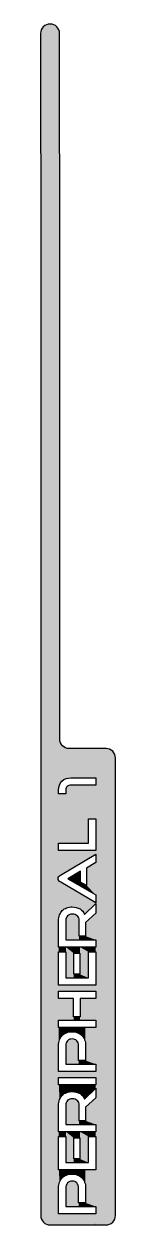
# Model space of a CAD drawing. Extents: x 52 to 235, y -126 to -60.
# Drawn here: x 137.4 to 141.4, y -125.7 to -61.9 of the extents above; entities that cross this region are included whole.
import ezdxf

# ---------------------------------------------------------------- set-up
doc = ezdxf.new("R2010")
doc.units = 0
doc.layers.add('SEGIG', color=1, linetype='CONTINUOUS')

# ---------------------------------------------------------------- blocks, each defined once
blk = doc.blocks.new('*U1')
at = {"layer": 'SEGIG', "linetype": 'CONTINUOUS'}
for points in [[(137.424, -75.16), (137.414, -62.386), (137.424, -62.337)], [(137.452, -125.321), (137.424, -62.337), (137.452, -62.195)], [(137.424, -75.16), (137.424, -62.337), (137.452, -125.321)], [(137.462, -125.37), (137.452, -62.195), (137.462, -62.18)], [(137.452, -125.321), (137.452, -62.195), (137.462, -125.37)], [(137.56, -125.517), (137.462, -62.18), (137.56, -62.032)], [(137.462, -125.37), (137.462, -62.18), (137.56, -125.517)], [(137.57, -125.532), (137.56, -62.032), (137.57, -62.026)], [(137.56, -125.517), (137.56, -62.032), (137.57, -125.532)], [(137.723, -125.634), (137.57, -62.026), (137.723, -61.924)], [(137.57, -125.532), (137.57, -62.026), (137.723, -125.634)], [(137.732, -125.64), (137.723, -61.924), (137.732, -61.922)], [(137.723, -125.634), (137.723, -61.924), (137.732, -125.64)], [(137.914, -125.676), (137.732, -61.922), (137.914, -61.886)], [(137.732, -125.64), (137.732, -61.922), (137.914, -125.676)], [(137.914, -125.676), (137.914, -61.886), (137.924, -125.678)], [(137.924, -125.678), (137.914, -61.886), (137.924, -61.886)], [(137.924, -125.678), (137.924, -61.886), (137.924, -125.678)], [(137.924, -125.678), (137.924, -61.886), (137.924, -61.886)], [(137.924, -125.678), (137.924, -61.886), (138.116, -125.678)], [(138.116, -125.678), (137.924, -61.886), (138.116, -61.924)], [(138.116, -125.678), (138.116, -61.924), (138.278, -125.678)], [(138.278, -125.678), (138.116, -61.924), (138.278, -62.032)], [(138.278, -125.678), (138.278, -62.032), (138.345, -125.678)], [(138.345, -125.678), (138.278, -62.032), (138.345, -62.132)], [(138.345, -107.278), (138.345, -62.132), (138.371, -107.192)], [(138.371, -105.4), (138.345, -62.132), (138.371, -62.172)], [(138.371, -107.192), (138.345, -62.132), (138.371, -105.789)], [(138.371, -105.789), (138.345, -62.132), (138.371, -105.4)], [(138.371, -105.4), (138.371, -62.172), (138.375, -105.4)], [(138.375, -102.563), (138.371, -62.172), (138.375, -62.178)], [(138.375, -105.4), (138.371, -62.172), (138.375, -102.775)], [(138.375, -102.775), (138.371, -62.172), (138.375, -102.563)], [(138.375, -102.563), (138.375, -62.178), (138.386, -102.42)], [(138.386, -102.42), (138.375, -62.178), (138.386, -62.194)], [(138.386, -102.42), (138.386, -62.194), (138.388, -102.393)], [(138.388, -102.393), (138.386, -62.194), (138.388, -62.204)], [(138.388, -102.393), (138.388, -62.204), (138.424, -102.296)], [(138.424, -102.296), (138.388, -62.204), (138.424, -62.385)], [(138.424, -102.296), (138.424, -62.385), (138.434, -102.27)], [(138.434, -99.872), (138.424, -62.385), (138.434, -75.16)], [(138.434, -102.27), (138.424, -62.385), (138.434, -99.872)], [(137.424, -125.178), (137.424, -75.16), (137.452, -125.321)], [(138.434, -102.27), (138.434, -99.872), (138.447, -102.234)], [(138.447, -102.234), (138.434, -99.872), (138.447, -99.94)], [(138.447, -102.234), (138.447, -99.94), (138.472, -102.201)], [(138.472, -102.201), (138.447, -99.94), (138.472, -100.063)], [(138.472, -102.201), (138.472, -100.063), (138.548, -102.097)], [(138.548, -102.097), (138.472, -100.063), (138.548, -100.178)], [(138.548, -102.097), (138.548, -100.178), (138.58, -102.076)], [(138.58, -102.076), (138.548, -100.178), (138.58, -100.225)], [(138.58, -102.076), (138.58, -100.225), (138.693, -102.001)], [(138.693, -102.001), (138.58, -100.225), (138.693, -100.3)], [(138.693, -102.001), (138.693, -100.3), (138.743, -101.984)], [(138.743, -101.984), (138.693, -100.3), (138.743, -100.334)], [(138.743, -101.984), (138.743, -100.334), (138.856, -101.945)], [(138.856, -101.945), (138.743, -100.334), (138.856, -100.356)], [(138.856, -101.945), (138.856, -100.356), (138.934, -101.94)], [(138.934, -101.94), (138.856, -100.356), (138.934, -100.372)], [(138.934, -101.94), (138.934, -100.372), (139.029, -101.933)], [(139.029, -101.933), (138.934, -100.372), (139.029, -100.372)], [(139.029, -101.933), (139.029, -100.372), (140.349, -101.933)], [(140.349, -101.933), (139.029, -100.372), (140.349, -100.372)], [(140.349, -101.933), (140.349, -100.372), (140.353, -113.256)], [(140.353, -113.256), (140.349, -100.372), (140.353, -100.372)], [(140.353, -113.256), (140.353, -100.372), (140.894, -125.678)], [(140.894, -125.678), (140.353, -100.372), (140.894, -100.372)], [(140.894, -125.678), (140.894, -100.372), (141.085, -125.64)], [(141.085, -125.64), (140.894, -100.372), (141.085, -100.41)], [(141.085, -125.64), (141.085, -100.41), (141.247, -125.532)], [(141.247, -125.532), (141.085, -100.41), (141.247, -100.518)], [(141.247, -125.532), (141.247, -100.518), (141.356, -125.37)], [(141.356, -125.37), (141.247, -100.518), (141.356, -100.68)], [(141.356, -125.37), (141.356, -100.68), (141.394, -125.178)], [(141.394, -125.178), (141.356, -100.68), (141.394, -100.872)], [(140.349, -102.32), (140.349, -101.933), (140.353, -113.256)], [(138.776, -105.4), (138.762, -102.563), (138.776, -102.465)], [(138.762, -102.775), (138.762, -102.563), (138.776, -105.4)], [(138.83, -105.4), (138.776, -102.465), (138.83, -102.382)], [(138.776, -105.4), (138.776, -102.465), (138.83, -105.4)], [(138.923, -105.4), (138.83, -102.382), (138.923, -102.332)], [(138.83, -105.4), (138.83, -102.382), (138.923, -105.4)], [(139.029, -105.4), (138.923, -102.332), (139.029, -102.32)], [(138.923, -105.4), (138.923, -102.332), (139.029, -105.4)], [(139.029, -105.4), (139.029, -102.32), (139.958, -105.4)], [(139.958, -104.107), (139.029, -102.32), (139.958, -102.32)], [(139.958, -105.4), (139.029, -102.32), (139.958, -104.107)], [(139.958, -104.107), (139.958, -102.32), (140.345, -104.107)], [(140.345, -104.107), (139.958, -102.32), (140.345, -102.32)], [(140.345, -104.107), (140.345, -102.32), (140.349, -113.256)], [(140.349, -113.256), (140.345, -102.32), (140.349, -102.32)], [(140.349, -113.256), (140.349, -102.32), (140.353, -113.256)], [(138.375, -105.4), (138.375, -102.775), (138.762, -105.4)], [(138.762, -105.4), (138.375, -102.775), (138.762, -102.775)], [(138.762, -105.4), (138.762, -102.775), (138.776, -105.4)], [(140.345, -105.789), (140.345, -104.107), (140.349, -113.256)], [(138.371, -107.192), (138.371, -105.789), (138.379, -107.168)], [(138.379, -107.168), (138.371, -105.789), (138.379, -105.789)], [(138.379, -107.168), (138.379, -105.789), (138.474, -107.089)], [(138.474, -107.089), (138.379, -105.789), (138.474, -105.789)], [(138.474, -107.089), (138.474, -105.789), (140.345, -105.981)], [(140.345, -105.981), (138.474, -105.789), (140.345, -105.789)], [(140.345, -105.981), (140.345, -105.789), (140.349, -113.256)], [(140.345, -108.148), (139.861, -106.717), (140.345, -106.428)], [(140.345, -106.428), (140.345, -105.981), (140.349, -113.256)], [(140.345, -108.148), (140.345, -106.428), (140.349, -113.256)], [(139.537, -107.469), (138.869, -107.291), (139.537, -106.889)], [(139.861, -107.638), (139.861, -106.717), (140.345, -108.148)], [(138.345, -125.678), (138.345, -107.278), (138.371, -125.678)], [(138.371, -109.509), (138.345, -107.278), (138.371, -107.364)], [(138.371, -125.678), (138.345, -107.278), (138.371, -125.083)], [(138.371, -125.083), (138.345, -107.278), (138.371, -123.705)], [(138.371, -123.705), (138.345, -107.278), (138.371, -122.752)], [(138.371, -122.752), (138.345, -107.278), (138.371, -120.982)], [(138.371, -120.982), (138.345, -107.278), (138.371, -120.726)], [(138.371, -120.726), (138.345, -107.278), (138.371, -119.318)], [(138.371, -119.318), (138.345, -107.278), (138.371, -118.235)], [(138.371, -118.235), (138.345, -107.278), (138.371, -117.845)], [(138.371, -117.845), (138.345, -107.278), (138.371, -117.523)], [(138.371, -117.523), (138.345, -107.278), (138.371, -116.145)], [(138.371, -116.145), (138.345, -107.278), (138.371, -115.193)], [(138.371, -115.193), (138.345, -107.278), (138.371, -114.803)], [(138.371, -114.803), (138.345, -107.278), (138.371, -113.646)], [(138.371, -113.646), (138.345, -107.278), (138.371, -113.256)], [(138.371, -113.256), (138.345, -107.278), (138.371, -112.943)], [(138.371, -112.943), (138.345, -107.278), (138.371, -111.173)], [(138.371, -111.173), (138.345, -107.278), (138.371, -110.917)], [(138.371, -110.917), (138.345, -107.278), (138.371, -109.509)], [(138.371, -109.509), (138.371, -107.364), (138.378, -109.414)], [(138.378, -109.414), (138.371, -107.364), (138.378, -107.388)], [(138.378, -109.414), (138.378, -107.388), (138.383, -109.355)], [(138.383, -109.355), (138.378, -107.388), (138.383, -107.392)], [(138.383, -109.355), (138.383, -107.392), (138.422, -109.206)], [(138.422, -109.206), (138.383, -107.392), (138.422, -107.421)], [(138.422, -109.206), (138.422, -107.421), (138.483, -109.083)], [(138.483, -109.083), (138.422, -107.421), (138.483, -107.467)], [(138.483, -109.083), (138.483, -107.467), (138.485, -109.081)], [(138.485, -109.081), (138.483, -107.467), (138.485, -107.468)], [(138.485, -109.081), (138.485, -107.468), (138.569, -108.976)], [(138.569, -108.976), (138.485, -107.468), (138.569, -107.519)], [(138.569, -108.976), (138.569, -107.519), (138.676, -108.893)], [(138.676, -108.893), (138.569, -107.519), (138.676, -107.582)], [(138.676, -108.893), (138.676, -107.582), (138.798, -108.833)], [(138.798, -108.833), (138.676, -107.582), (138.798, -107.654)], [(138.798, -108.833), (138.798, -107.654), (138.945, -108.796)], [(138.945, -108.796), (138.798, -107.654), (138.945, -107.742)], [(139.537, -107.679), (138.869, -107.291), (139.537, -107.469)], [(138.945, -108.796), (138.945, -107.742), (139.096, -108.784)], [(139.096, -108.784), (138.945, -107.742), (139.096, -107.832)], [(139.537, -107.679), (139.537, -107.469), (139.861, -107.867)], [(139.861, -107.867), (139.537, -107.469), (139.861, -107.638)], [(139.861, -107.867), (139.861, -107.638), (140.345, -108.148)], [(139.096, -108.784), (139.096, -107.832), (139.313, -108.809)], [(139.313, -108.809), (139.096, -107.832), (139.313, -107.961)], [(139.313, -108.809), (139.313, -107.961), (139.514, -108.894)], [(139.514, -108.894), (139.313, -107.961), (139.514, -108.08)], [(139.514, -108.894), (139.514, -108.08), (139.655, -109.017)], [(139.655, -109.017), (139.514, -108.08), (139.655, -108.164)], [(139.655, -109.017), (139.655, -108.164), (139.745, -109.181)], [(139.745, -109.181), (139.655, -108.164), (139.745, -108.217)], [(139.745, -109.181), (139.745, -108.217), (140.345, -108.602)], [(140.345, -108.602), (139.745, -108.217), (140.345, -108.574)], [(140.345, -108.574), (140.345, -108.148), (140.349, -113.256)], [(140.345, -108.602), (140.345, -108.574), (140.349, -113.256)], [(140.345, -109.117), (140.345, -108.602), (140.349, -113.256)], [(138.775, -110.53), (138.758, -109.509), (138.775, -109.375)], [(138.758, -110.53), (138.758, -109.509), (138.775, -110.53)], [(138.842, -110.53), (138.775, -109.375), (138.842, -109.257)], [(138.775, -110.53), (138.775, -109.375), (138.842, -110.53)], [(138.962, -110.53), (138.842, -109.257), (138.962, -109.186)], [(138.842, -110.53), (138.842, -109.257), (138.962, -110.53)], [(139.101, -110.53), (138.962, -109.186), (139.101, -109.169)], [(138.962, -110.53), (138.962, -109.186), (139.101, -110.53)], [(139.101, -110.53), (139.101, -109.169), (139.245, -110.53)], [(139.245, -110.53), (139.101, -109.169), (139.245, -109.186)], [(139.245, -110.53), (139.245, -109.186), (139.372, -110.53)], [(139.372, -110.53), (139.245, -109.186), (139.372, -109.254)], [(139.372, -110.53), (139.372, -109.254), (139.445, -110.53)], [(139.445, -110.53), (139.372, -109.254), (139.445, -109.372)], [(139.445, -110.53), (139.445, -109.372), (139.463, -110.53)], [(139.463, -110.338), (139.445, -109.372), (139.463, -109.509)], [(139.463, -110.53), (139.445, -109.372), (139.463, -110.338)], [(140.345, -110.53), (139.811, -109.604), (140.345, -109.117)], [(139.811, -110.338), (139.811, -109.604), (140.345, -110.53)], [(140.345, -110.53), (140.345, -109.117), (140.349, -113.256)], [(139.463, -110.53), (139.463, -110.338), (139.811, -110.53)], [(139.811, -110.53), (139.463, -110.338), (139.811, -110.338)], [(139.811, -110.53), (139.811, -110.338), (140.345, -110.53)], [(138.371, -111.173), (138.371, -110.917), (138.758, -111.173)], [(138.758, -111.173), (138.371, -110.917), (138.758, -110.917)], [(138.758, -111.173), (138.758, -110.917), (139.175, -112.556)], [(139.175, -111.245), (138.758, -110.917), (139.175, -110.917)], [(139.175, -112.556), (138.758, -110.917), (139.175, -112.364)], [(139.175, -112.364), (138.758, -110.917), (139.175, -111.245)], [(139.175, -111.245), (139.175, -110.917), (139.509, -111.245)], [(139.509, -111.245), (139.175, -110.917), (139.509, -110.917)], [(139.509, -111.245), (139.509, -110.917), (139.958, -112.556)], [(139.958, -111.171), (139.509, -110.917), (139.958, -110.917)], [(139.958, -112.556), (139.509, -110.917), (139.958, -111.171)], [(139.958, -111.171), (139.958, -110.917), (140.345, -111.171)], [(140.345, -111.171), (139.958, -110.917), (140.345, -110.917)], [(140.345, -110.917), (140.345, -110.53), (140.349, -113.256)], [(140.345, -111.171), (140.345, -110.917), (140.349, -113.256)], [(138.758, -112.556), (138.758, -111.173), (139.175, -112.556)], [(139.509, -112.364), (139.509, -111.245), (139.958, -112.556)], [(140.345, -112.943), (140.345, -111.171), (140.349, -113.256)], [(139.175, -112.556), (139.175, -112.364), (139.509, -112.556)], [(139.509, -112.556), (139.175, -112.364), (139.509, -112.364)], [(139.509, -112.556), (139.509, -112.364), (139.958, -112.556)], [(138.371, -113.256), (138.371, -112.943), (140.345, -113.256)], [(140.345, -113.256), (138.371, -112.943), (140.345, -112.943)], [(140.345, -113.256), (140.345, -112.943), (140.349, -113.256)], [(140.353, -113.646), (140.353, -113.256), (140.894, -125.678)], [(138.371, -114.803), (138.371, -113.646), (139.167, -114.803)], [(139.167, -114.614), (138.371, -113.646), (139.167, -113.646)], [(139.167, -114.803), (138.371, -113.646), (139.167, -114.614)], [(139.517, -114.614), (139.517, -113.646), (140.353, -114.803)], [(140.353, -114.803), (139.517, -113.646), (140.353, -113.646)], [(140.353, -114.803), (140.353, -113.646), (140.894, -125.678)], [(139.167, -114.803), (139.167, -114.614), (139.517, -114.803)], [(139.517, -114.803), (139.167, -114.614), (139.517, -114.614)], [(139.517, -114.803), (139.517, -114.614), (140.353, -114.803)], [(140.353, -115.193), (140.353, -114.803), (140.894, -125.678)], [(138.371, -116.145), (138.371, -115.193), (138.383, -115.989)], [(138.383, -115.989), (138.371, -115.193), (138.383, -115.193)], [(138.383, -115.989), (138.383, -115.193), (138.422, -115.838)], [(138.422, -115.838), (138.383, -115.193), (138.422, -115.193)], [(138.422, -115.838), (138.422, -115.193), (138.482, -115.715)], [(138.482, -115.715), (138.422, -115.193), (138.482, -115.193)], [(138.482, -115.715), (138.482, -115.193), (138.566, -115.608)], [(138.566, -115.608), (138.482, -115.193), (138.566, -115.193)], [(138.566, -115.608), (138.566, -115.193), (138.67, -115.524)], [(138.67, -115.524), (138.566, -115.193), (138.67, -115.193)], [(138.67, -115.524), (138.67, -115.193), (138.79, -115.464)], [(138.79, -115.464), (138.67, -115.193), (138.79, -115.193)], [(138.79, -115.464), (138.79, -115.193), (138.934, -115.426)], [(138.934, -115.426), (138.79, -115.193), (138.934, -115.193)], [(138.934, -115.426), (138.934, -115.193), (139.083, -115.415)], [(139.083, -115.415), (138.934, -115.193), (139.083, -115.193)], [(139.083, -115.415), (139.083, -115.193), (139.232, -115.426)], [(139.232, -115.426), (139.083, -115.193), (139.232, -115.193)], [(139.232, -115.426), (139.232, -115.193), (139.377, -115.464)], [(139.377, -115.464), (139.232, -115.193), (139.377, -115.193)], [(139.377, -115.464), (139.377, -115.193), (139.499, -115.524)], [(139.499, -115.524), (139.377, -115.193), (139.499, -115.193)], [(139.499, -115.524), (139.499, -115.193), (139.607, -115.608)], [(139.607, -115.608), (139.499, -115.193), (139.607, -115.193)], [(139.607, -115.608), (139.607, -115.193), (139.694, -115.715)], [(139.694, -115.715), (139.607, -115.193), (139.694, -115.193)], [(139.694, -115.715), (139.694, -115.193), (139.757, -115.838)], [(139.757, -115.838), (139.694, -115.193), (139.757, -115.193)], [(139.757, -115.838), (139.757, -115.193), (139.798, -115.989)], [(139.798, -115.989), (139.757, -115.193), (139.798, -115.193)], [(139.798, -115.989), (139.798, -115.193), (139.811, -116.145)], [(139.811, -116.145), (139.798, -115.193), (139.811, -115.193)], [(139.811, -116.145), (139.811, -115.193), (140.345, -117.136)], [(140.345, -117.136), (139.811, -115.193), (140.345, -115.193)], [(140.345, -117.136), (140.345, -115.193), (140.353, -125.678)], [(140.353, -125.678), (140.345, -115.193), (140.353, -115.193)], [(140.353, -125.678), (140.353, -115.193), (140.894, -125.678)], [(138.777, -117.136), (138.758, -116.145), (138.777, -116.008)], [(138.848, -117.136), (138.777, -116.008), (138.848, -115.888)], [(138.777, -117.136), (138.777, -116.008), (138.848, -117.136)], [(138.962, -117.136), (138.848, -115.888), (138.962, -115.817)], [(138.848, -117.136), (138.848, -115.888), (138.962, -117.136)], [(139.094, -117.136), (138.962, -115.817), (139.094, -115.797)], [(138.962, -117.136), (138.962, -115.817), (139.094, -117.136)], [(139.094, -117.136), (139.094, -115.797), (139.227, -117.136)], [(139.227, -117.136), (139.094, -115.797), (139.227, -115.817)], [(139.227, -117.136), (139.227, -115.817), (139.341, -117.136)], [(139.341, -117.136), (139.227, -115.817), (139.341, -115.888)], [(139.341, -117.136), (139.341, -115.888), (139.414, -117.136)], [(139.414, -117.136), (139.341, -115.888), (139.414, -116.007)], [(139.414, -117.136), (139.414, -116.007), (139.434, -117.136)], [(139.434, -116.944), (139.414, -116.007), (139.434, -116.145)], [(139.434, -117.136), (139.414, -116.007), (139.434, -116.944)], [(138.758, -117.136), (138.758, -116.145), (138.777, -117.136)], [(139.811, -116.944), (139.811, -116.145), (140.345, -117.136)], [(139.434, -117.136), (139.434, -116.944), (139.811, -117.136)], [(139.811, -117.136), (139.434, -116.944), (139.811, -116.944)], [(139.811, -117.136), (139.811, -116.944), (140.345, -117.136)], [(140.345, -117.523), (140.345, -117.136), (140.353, -125.678)], [(138.371, -117.845), (138.371, -117.523), (140.345, -117.845)], [(140.345, -117.845), (138.371, -117.523), (140.345, -117.523)], [(140.345, -117.845), (140.345, -117.523), (140.353, -125.678)], [(140.345, -118.235), (140.345, -117.845), (140.353, -125.678)], [(138.371, -119.318), (138.371, -118.235), (138.383, -119.164)], [(138.383, -119.164), (138.371, -118.235), (138.383, -118.235)], [(138.383, -119.164), (138.383, -118.235), (138.422, -119.015)], [(138.422, -119.015), (138.383, -118.235), (138.422, -118.235)], [(138.422, -119.015), (138.422, -118.235), (138.483, -118.892)], [(138.483, -118.892), (138.422, -118.235), (138.483, -118.235)], [(138.483, -118.892), (138.483, -118.235), (138.569, -118.785)], [(138.569, -118.785), (138.483, -118.235), (138.569, -118.235)], [(138.569, -118.785), (138.569, -118.235), (138.676, -118.701)], [(138.676, -118.701), (138.569, -118.235), (138.676, -118.235)], [(138.676, -118.701), (138.676, -118.235), (138.798, -118.642)], [(138.798, -118.642), (138.676, -118.235), (138.798, -118.235)], [(138.798, -118.642), (138.798, -118.235), (138.945, -118.605)], [(138.945, -118.605), (138.798, -118.235), (138.945, -118.235)], [(138.945, -118.605), (138.945, -118.235), (139.096, -118.593)], [(139.096, -118.593), (138.945, -118.235), (139.096, -118.235)], [(139.096, -118.593), (139.096, -118.235), (139.313, -118.617)], [(139.313, -118.617), (139.096, -118.235), (139.313, -118.235)], [(139.313, -118.617), (139.313, -118.235), (139.514, -118.702)], [(139.514, -118.702), (139.313, -118.235), (139.514, -118.235)], [(139.514, -118.702), (139.514, -118.235), (139.655, -118.826)], [(139.655, -118.826), (139.514, -118.235), (139.655, -118.235)], [(139.655, -118.826), (139.655, -118.235), (139.745, -118.99)], [(139.745, -118.99), (139.655, -118.235), (139.745, -118.235)], [(139.745, -118.99), (139.745, -118.235), (140.345, -118.411)], [(140.345, -118.411), (139.745, -118.235), (140.345, -118.235)], [(140.345, -118.411), (140.345, -118.235), (140.353, -125.678)], [(140.345, -118.926), (140.345, -118.411), (140.353, -125.678)], [(138.775, -120.338), (138.758, -119.318), (138.775, -119.184)], [(138.842, -120.338), (138.775, -119.184), (138.842, -119.066)], [(138.775, -120.338), (138.775, -119.184), (138.842, -120.338)], [(138.962, -120.338), (138.842, -119.066), (138.962, -118.995)], [(138.842, -120.338), (138.842, -119.066), (138.962, -120.338)], [(139.101, -120.338), (138.962, -118.995), (139.101, -118.978)], [(138.962, -120.338), (138.962, -118.995), (139.101, -120.338)], [(139.101, -120.338), (139.101, -118.978), (139.245, -120.338)], [(139.245, -120.338), (139.101, -118.978), (139.245, -118.994)], [(139.245, -120.338), (139.245, -118.994), (139.372, -120.338)], [(139.372, -120.338), (139.245, -118.994), (139.372, -119.063)], [(139.372, -120.338), (139.372, -119.063), (139.445, -120.338)], [(139.445, -120.338), (139.372, -119.063), (139.445, -119.181)], [(139.445, -120.338), (139.445, -119.181), (139.463, -120.338)], [(139.463, -120.146), (139.445, -119.181), (139.463, -119.318)], [(139.463, -120.338), (139.445, -119.181), (139.463, -120.146)], [(140.345, -120.338), (139.811, -119.413), (140.345, -118.926)], [(140.345, -120.338), (140.345, -118.926), (140.353, -125.678)], [(138.758, -120.338), (138.758, -119.318), (138.775, -120.338)], [(139.811, -120.146), (139.811, -119.413), (140.345, -120.338)], [(139.463, -120.338), (139.463, -120.146), (139.811, -120.338)], [(139.811, -120.338), (139.463, -120.146), (139.811, -120.146)], [(139.811, -120.338), (139.811, -120.146), (140.345, -120.338)], [(140.345, -120.726), (140.345, -120.338), (140.353, -125.678)], [(138.371, -120.982), (138.371, -120.726), (138.758, -120.982)], [(138.758, -120.982), (138.371, -120.726), (138.758, -120.726)], [(138.758, -120.982), (138.758, -120.726), (139.175, -122.365)], [(139.175, -121.054), (138.758, -120.726), (139.175, -120.726)], [(139.175, -122.365), (138.758, -120.726), (139.175, -122.173)], [(139.175, -122.173), (138.758, -120.726), (139.175, -121.054)], [(138.758, -122.365), (138.758, -120.982), (139.175, -122.365)], [(139.175, -121.054), (139.175, -120.726), (139.509, -121.054)], [(139.509, -121.054), (139.175, -120.726), (139.509, -120.726)], [(139.509, -121.054), (139.509, -120.726), (139.958, -122.365)], [(139.958, -120.98), (139.509, -120.726), (139.958, -120.726)], [(139.958, -122.365), (139.509, -120.726), (139.958, -120.98)], [(139.509, -122.173), (139.509, -121.054), (139.958, -122.365)], [(139.958, -120.98), (139.958, -120.726), (140.345, -120.98)], [(140.345, -120.98), (139.958, -120.726), (140.345, -120.726)], [(140.345, -120.98), (140.345, -120.726), (140.353, -125.678)], [(140.345, -122.752), (140.345, -120.98), (140.353, -125.678)], [(139.175, -122.365), (139.175, -122.173), (139.509, -122.365)], [(139.509, -122.365), (139.175, -122.173), (139.509, -122.173)], [(139.509, -122.365), (139.509, -122.173), (139.958, -122.365)], [(138.371, -123.705), (138.371, -122.752), (138.383, -123.549)], [(138.383, -123.549), (138.371, -122.752), (138.383, -122.752)], [(138.383, -123.549), (138.383, -122.752), (138.422, -123.397)], [(138.422, -123.397), (138.383, -122.752), (138.422, -122.752)], [(138.422, -123.397), (138.422, -122.752), (138.482, -123.275)], [(138.482, -123.275), (138.422, -122.752), (138.482, -122.752)], [(138.482, -123.275), (138.482, -122.752), (138.566, -123.167)], [(138.566, -123.167), (138.482, -122.752), (138.566, -122.752)], [(138.566, -123.167), (138.566, -122.752), (138.67, -123.083)], [(138.67, -123.083), (138.566, -122.752), (138.67, -122.752)], [(138.67, -123.083), (138.67, -122.752), (138.79, -123.024)], [(138.79, -123.024), (138.67, -122.752), (138.79, -122.752)], [(138.79, -123.024), (138.79, -122.752), (138.934, -122.986)], [(138.934, -122.986), (138.79, -122.752), (138.934, -122.752)], [(138.934, -122.986), (138.934, -122.752), (139.083, -122.974)], [(139.083, -122.974), (138.934, -122.752), (139.083, -122.752)], [(139.083, -122.974), (139.083, -122.752), (139.232, -122.986)], [(139.232, -122.986), (139.083, -122.752), (139.232, -122.752)], [(139.232, -122.986), (139.232, -122.752), (139.377, -123.024)], [(139.377, -123.024), (139.232, -122.752), (139.377, -122.752)], [(139.377, -123.024), (139.377, -122.752), (139.499, -123.083)], [(139.499, -123.083), (139.377, -122.752), (139.499, -122.752)], [(139.499, -123.083), (139.499, -122.752), (139.607, -123.167)], [(139.607, -123.167), (139.499, -122.752), (139.607, -122.752)], [(139.607, -123.167), (139.607, -122.752), (139.694, -123.274)], [(139.694, -123.274), (139.607, -122.752), (139.694, -122.752)], [(139.694, -123.274), (139.694, -122.752), (139.757, -123.397)], [(139.757, -123.397), (139.694, -122.752), (139.757, -122.752)], [(139.757, -123.397), (139.757, -122.752), (139.798, -123.548)], [(139.798, -123.548), (139.757, -122.752), (139.798, -122.752)], [(139.798, -123.548), (139.798, -122.752), (139.811, -123.705)], [(139.811, -123.705), (139.798, -122.752), (139.811, -122.752)], [(139.811, -123.705), (139.811, -122.752), (140.345, -124.696)], [(140.345, -124.696), (139.811, -122.752), (140.345, -122.752)], [(140.345, -124.696), (140.345, -122.752), (140.353, -125.678)], [(138.777, -124.696), (138.758, -123.705), (138.777, -123.567)], [(138.758, -124.696), (138.758, -123.705), (138.777, -124.696)], [(138.848, -124.696), (138.777, -123.567), (138.848, -123.447)], [(138.777, -124.696), (138.777, -123.567), (138.848, -124.696)], [(138.962, -124.696), (138.848, -123.447), (138.962, -123.376)], [(138.848, -124.696), (138.848, -123.447), (138.962, -124.696)], [(139.094, -124.696), (138.962, -123.376), (139.094, -123.356)], [(138.962, -124.696), (138.962, -123.376), (139.094, -124.696)], [(139.094, -124.696), (139.094, -123.356), (139.227, -124.696)], [(139.227, -124.696), (139.094, -123.356), (139.227, -123.377)], [(139.227, -124.696), (139.227, -123.377), (139.341, -124.696)], [(139.341, -124.696), (139.227, -123.377), (139.341, -123.448)], [(139.341, -124.696), (139.341, -123.448), (139.414, -124.696)], [(139.414, -124.696), (139.341, -123.448), (139.414, -123.567)], [(139.414, -124.696), (139.414, -123.567), (139.434, -124.696)], [(139.434, -124.504), (139.414, -123.567), (139.434, -123.705)], [(139.434, -124.696), (139.414, -123.567), (139.434, -124.504)], [(139.811, -124.504), (139.811, -123.705), (140.345, -124.696)], [(139.434, -124.696), (139.434, -124.504), (139.811, -124.696)], [(139.811, -124.696), (139.434, -124.504), (139.811, -124.504)], [(139.811, -124.696), (139.811, -124.504), (140.345, -124.696)], [(140.345, -125.083), (140.345, -124.696), (140.353, -125.678)], [(138.371, -125.678), (138.371, -125.083), (140.345, -125.678)], [(140.345, -125.678), (138.371, -125.083), (140.345, -125.083)], [(140.345, -125.678), (140.345, -125.083), (140.353, -125.678)]]:
    blk.add_solid(points, dxfattribs=at)

msp = doc.modelspace()

# ---------------------------------------------------------------- linework, layer by layer
at = {"layer": 'SEGIG', "flags": 128}
for points in [[(138.934, -100.372, -0.414214), (138.434, -99.872), (138.434, -75.16), (138.424, -62.385, 0.413993), (137.924, -61.886), (137.914, -61.886, 0.414434), (137.414, -62.386), (137.424, -75.16), (137.424, -125.178, 0.414214), (137.924, -125.678), (140.894, -125.678, 0.414214), (141.394, -125.178), (141.394, -100.872, 0.414214), (140.894, -100.372)], [(140.349, -102.32), (139.029, -102.32, 0.188489), (138.83, -102.382, 0.217239), (138.762, -102.563), (138.762, -102.775), (138.375, -102.775), (138.375, -102.563, -0.213006), (138.548, -102.097, -0.196047), (139.029, -101.933), (140.349, -101.933)], [(139.861, -106.717), (139.861, -107.638), (139.537, -107.469), (139.537, -106.889), (138.869, -107.291), (140.345, -108.148), (140.345, -108.574), (138.485, -107.468, -0.124451), (138.378, -107.388, -0.163094), (138.345, -107.278, -0.167537), (138.379, -107.168, -0.103739), (138.474, -107.089), (140.345, -105.981), (140.345, -106.428)], [(139.811, -109.604), (139.811, -110.338), (139.463, -110.338), (139.463, -109.509, 0.212926), (139.372, -109.254, 0.191841), (139.101, -109.169, 0.209351), (138.842, -109.257, 0.195313), (138.758, -109.509), (138.758, -110.53), (140.345, -110.53), (140.345, -110.917), (138.371, -110.917), (138.371, -109.509, -0.090865), (138.422, -109.206, -0.109498), (138.569, -108.976, -0.108029), (138.798, -108.833, -0.088592), (139.096, -108.784, -0.145515), (139.514, -108.894, -0.17494), (139.745, -109.181), (140.345, -108.602), (140.345, -109.117)], [(139.434, -116.944), (139.434, -116.145, 0.206621), (139.341, -115.888, 0.203862), (139.094, -115.797, 0.207432), (138.848, -115.888, 0.202367), (138.758, -116.145), (138.758, -117.136), (140.345, -117.136), (140.345, -117.523), (138.371, -117.523), (138.371, -116.145, -0.089936), (138.422, -115.838, -0.106472), (138.566, -115.608, -0.110123), (138.79, -115.464, -0.090354), (139.083, -115.415, -0.089541), (139.377, -115.464, -0.105318), (139.607, -115.608, -0.107666), (139.757, -115.838, -0.09444), (139.811, -116.145), (139.811, -116.944)], [(139.811, -119.413), (139.811, -120.146), (139.463, -120.146), (139.463, -119.318, 0.212926), (139.372, -119.063, 0.191841), (139.101, -118.978, 0.209351), (138.842, -119.066, 0.195313), (138.758, -119.318), (138.758, -120.338), (140.345, -120.338), (140.345, -120.726), (138.371, -120.726), (138.371, -119.318, -0.090865), (138.422, -119.015, -0.109498), (138.569, -118.785, -0.108029), (138.798, -118.642, -0.088592), (139.096, -118.593, -0.145515), (139.514, -118.702, -0.17494), (139.745, -118.99), (140.345, -118.411), (140.345, -118.926)], [(139.434, -124.504), (139.434, -123.705, 0.206621), (139.341, -123.448, 0.203862), (139.094, -123.356, 0.207432), (138.848, -123.447, 0.202367), (138.758, -123.705), (138.758, -124.696), (140.345, -124.696), (140.345, -125.083), (138.371, -125.083), (138.371, -123.705, -0.089936), (138.422, -123.397, -0.106472), (138.566, -123.167, -0.110123), (138.79, -123.024, -0.090354), (139.083, -122.974, -0.089541), (139.377, -123.024, -0.105318), (139.607, -123.167, -0.107666), (139.757, -123.397, -0.09444), (139.811, -123.705), (139.811, -124.504)]]:
    msp.add_lwpolyline(points, format="xyb", close=True, dxfattribs=at)
for points in [[(138.371, -105.789), (138.371, -105.4), (139.958, -105.4), (139.958, -104.107), (140.345, -104.107), (140.345, -105.789)], [(138.371, -112.943), (138.371, -111.173), (138.758, -111.173), (138.758, -112.556), (139.958, -112.556), (139.958, -111.171), (140.345, -111.171), (140.345, -112.943)], [(139.175, -112.364), (139.175, -111.245), (139.509, -111.245), (139.509, -112.364)], [(139.517, -113.646), (139.517, -114.614), (139.167, -114.614), (139.167, -113.646), (138.371, -113.646), (138.371, -113.256), (140.353, -113.256), (140.353, -113.646)], [(138.371, -115.193), (138.371, -114.803), (140.353, -114.803), (140.353, -115.193)], [(138.371, -118.235), (138.371, -117.845), (140.345, -117.845), (140.345, -118.235)], [(138.371, -122.752), (138.371, -120.982), (138.758, -120.982), (138.758, -122.365), (139.958, -122.365), (139.958, -120.98), (140.345, -120.98), (140.345, -122.752)], [(139.175, -122.173), (139.175, -121.054), (139.509, -121.054), (139.509, -122.173)]]:
    msp.add_lwpolyline(points, close=True, dxfattribs=at)

# ---------------------------------------------------------------- block references
at = {"layer": 'SEGIG'}
msp.add_blockref('*U1', (0, 0), dxfattribs=at)

doc.saveas('drawing.dxf')
